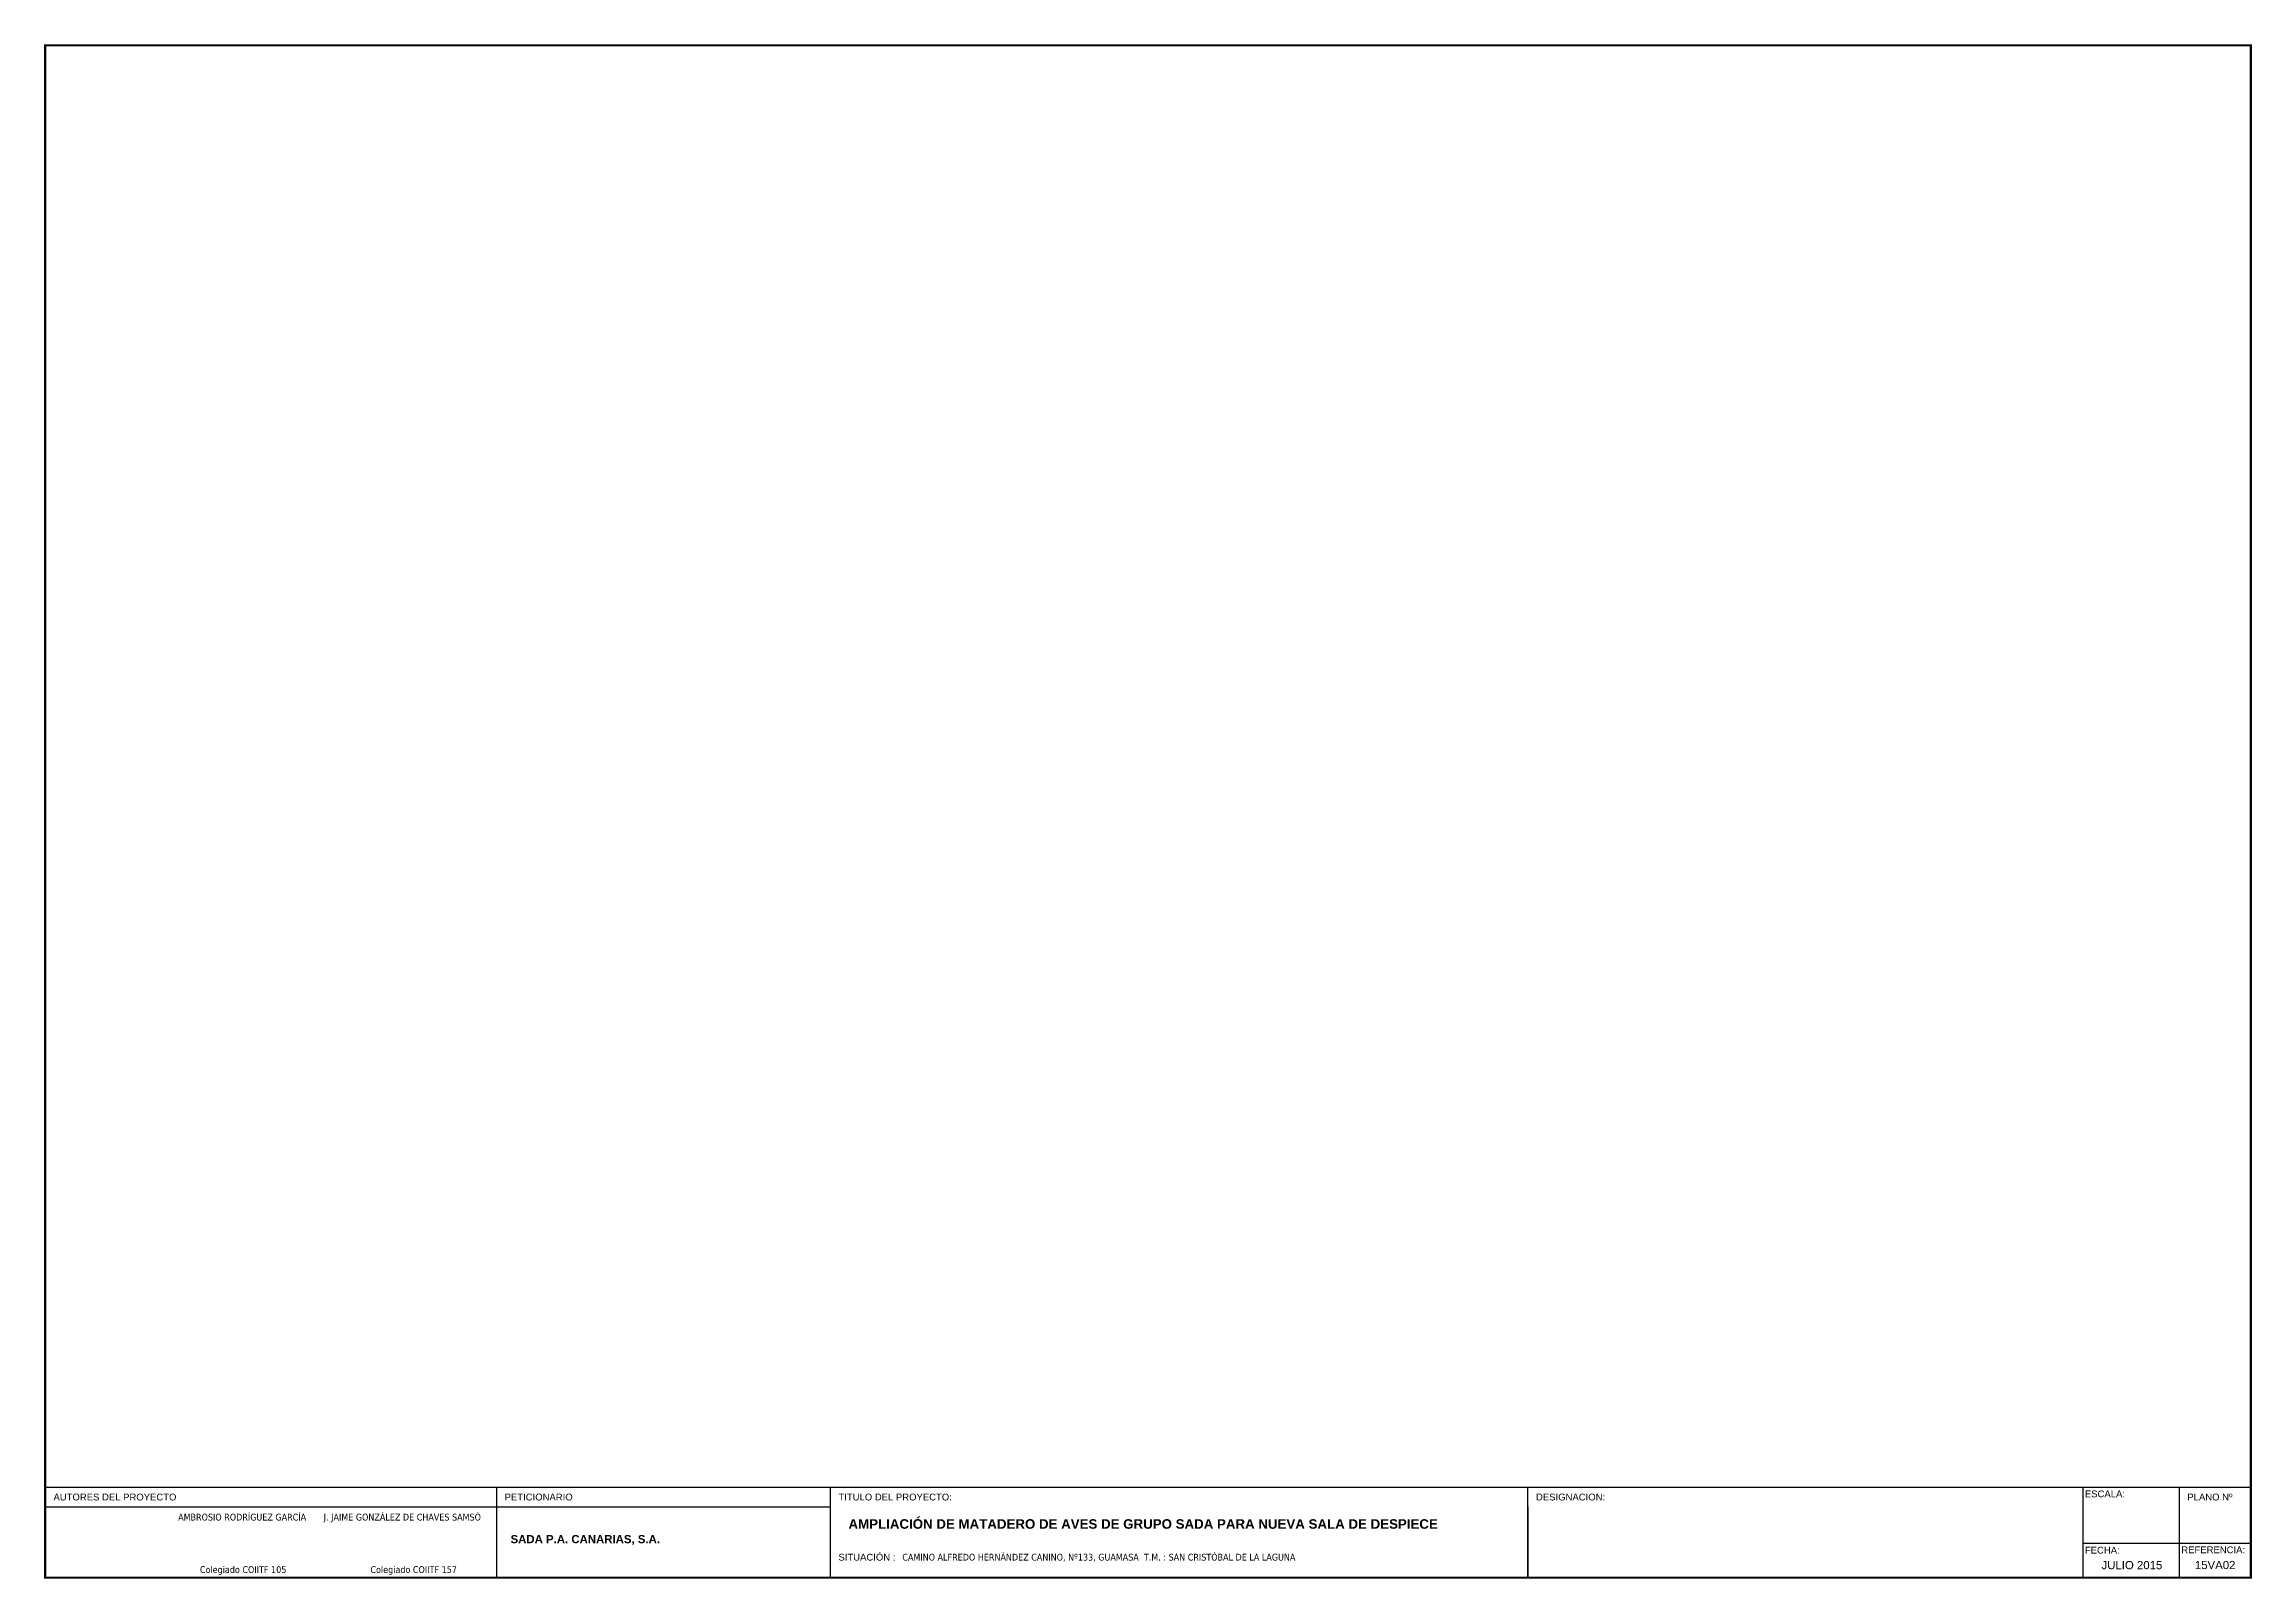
# Model space of a CAD drawing. Header units: millimetres. Extents: x 4 to 816, y 5 to 569.
import ezdxf
from ezdxf.enums import TextEntityAlignment as Align

# ---------------------------------------------------------------- set-up
doc = ezdxf.new("R2010")
doc.units = ezdxf.units.MM
doc.layers.add('Marco', color=7, linetype='Continuous')
doc.styles.add('ARIAL', font='arial.ttf')
doc.styles.add('Civilport', font='tahoma.ttf')

msp = doc.modelspace()

# ---------------------------------------------------------------- linework, layer by layer
for p, q in [((170.34, 38.87), (170.34, 5.6)), ((170.38, 38.87), (170.38, 5.6)), ((293.12, 38.87), (293.12, 5.6)), ((549.71, 5.6), (549.71, 38.87)), ((753.82, 38.87), (753.82, 5.6)), ((789.28, 38.87), (789.28, 5.6)), ((4.41, 31.61), (170.38, 31.61)), ((170.34, 31.61), (293.12, 31.61)), ((549.71, 31.61), (549.71, 5.6))]:
    msp.add_line(p, q)
at = {"const_width": 0.8}
msp.add_lwpolyline([(4.41, 5.6), (815.63, 5.6), (815.63, 568.94), (4.41, 568.94)], close=True, dxfattribs=at)
for points in [[(4.41, 38.87), (815.63, 38.87)], [(789.28, 18.18), (753.82, 18.18)], [(815.63, 18.18), (789.28, 18.18)]]:
    msp.add_lwpolyline(points)

# ---------------------------------------------------------------- texts
at = {"style": 'Civilport'}
for s, p in [('    J. JAIME GONZÁLEZ DE CHAVES SAMSÓ', (103.06, 26.63)), ('Colegiado COIITF 157', (124.03, 7.34))]:
    msp.add_text(s, height=2.5, dxfattribs=at).set_placement(p)
at = {"style": 'ARIAL'}
for s, p in [('JULIO 2015', (771.92, 10.24)), ('15VA02', (802.53, 10.28))]:
    msp.add_text(s, height=3, dxfattribs=at).set_placement(p, align=Align.MIDDLE)
for s, insert, char_height, width, attachment_point, style in [('{\\fArial|b0|i0|c0|p34;AUTORES DEL PROYECTO}', (7.45, 35.24), 2.5, 45.0847, 4, 'Civilport'), ('{\\fArial|b0|i0|c0|p34;PETICIONARIO}', (173.38, 35.24), 2.5, 59.0312, 4, 'Civilport'), ('{\\fArial|b0|i0|c0|p34;TITULO DEL PROYECTO:}', (296.16, 35.24), 2.5, 45.0847, 4, 'Civilport'), ('{\\fArial|b0|i0|c0|p34;DESIGNACION:}', (552.74, 35.24), 2.5, 25.141, 4, 'Civilport'), ('{\\fArial|b0|i0|c0|p34;ESCALA:}', (754.62, 36.4), 2.5, 25.141, 4, 'Civilport'), ('{\\fArial|b0|i0|c0|p34;PLANO Nº}', (792.31, 35.24), 2.5, 25.141, 4, 'Civilport'), ('{\\fArial|b1|i0|c0|p34;AMPLIACIÓN DE MATADERO DE AVES DE GRUPO SADA PARA NUEVA SALA DE DESPIECE}', (408.24, 27.11), 3.5, 325.3179, 2, 'ARIAL'), ('{\\fArial|b1|i0|c0|p34;SADA P.A. CANARIAS, S.A.}', (203.04, 21.29), 3, 325.3179, 2, 'ARIAL'), ('{\\fArial|b0|i0|c0|p34;FECHA:}', (754.62, 15.71), 2.5, 25.141, 4, 'Civilport'), ('{\\fArial|b0|i0|c0|p34;REFERENCIA:}', (790.08, 15.84), 2.5, 25.141, 4, 'Civilport'), ('{\\fArial|b0|i0|c0|p34;SITUACIÓN : }', (296.16, 13.13), 2.5, 45.0847, 4, 'Civilport'), ('CAMINO ALFREDO HERNÁNDEZ CANINO, Nº133, GUAMASA  T.M. : SAN CRISTÓBAL DE LA LAGUNA', (319.66, 12.96), 2.5, 195.0526, 4, 'Civilport')]:
    msp.add_mtext(s, dxfattribs=dict(insert=insert, char_height=char_height, width=width, attachment_point=attachment_point, style=style))
at = {"layer": 'Marco', "style": 'Civilport'}
for s, p in [('AMBROSIO RODRÍGUEZ GARCÍA   ', (53.29, 26.63)), ('Colegiado COIITF 105', (61.31, 7.34))]:
    msp.add_text(s, height=2.5, dxfattribs=at).set_placement(p)

doc.saveas('drawing.dxf')
